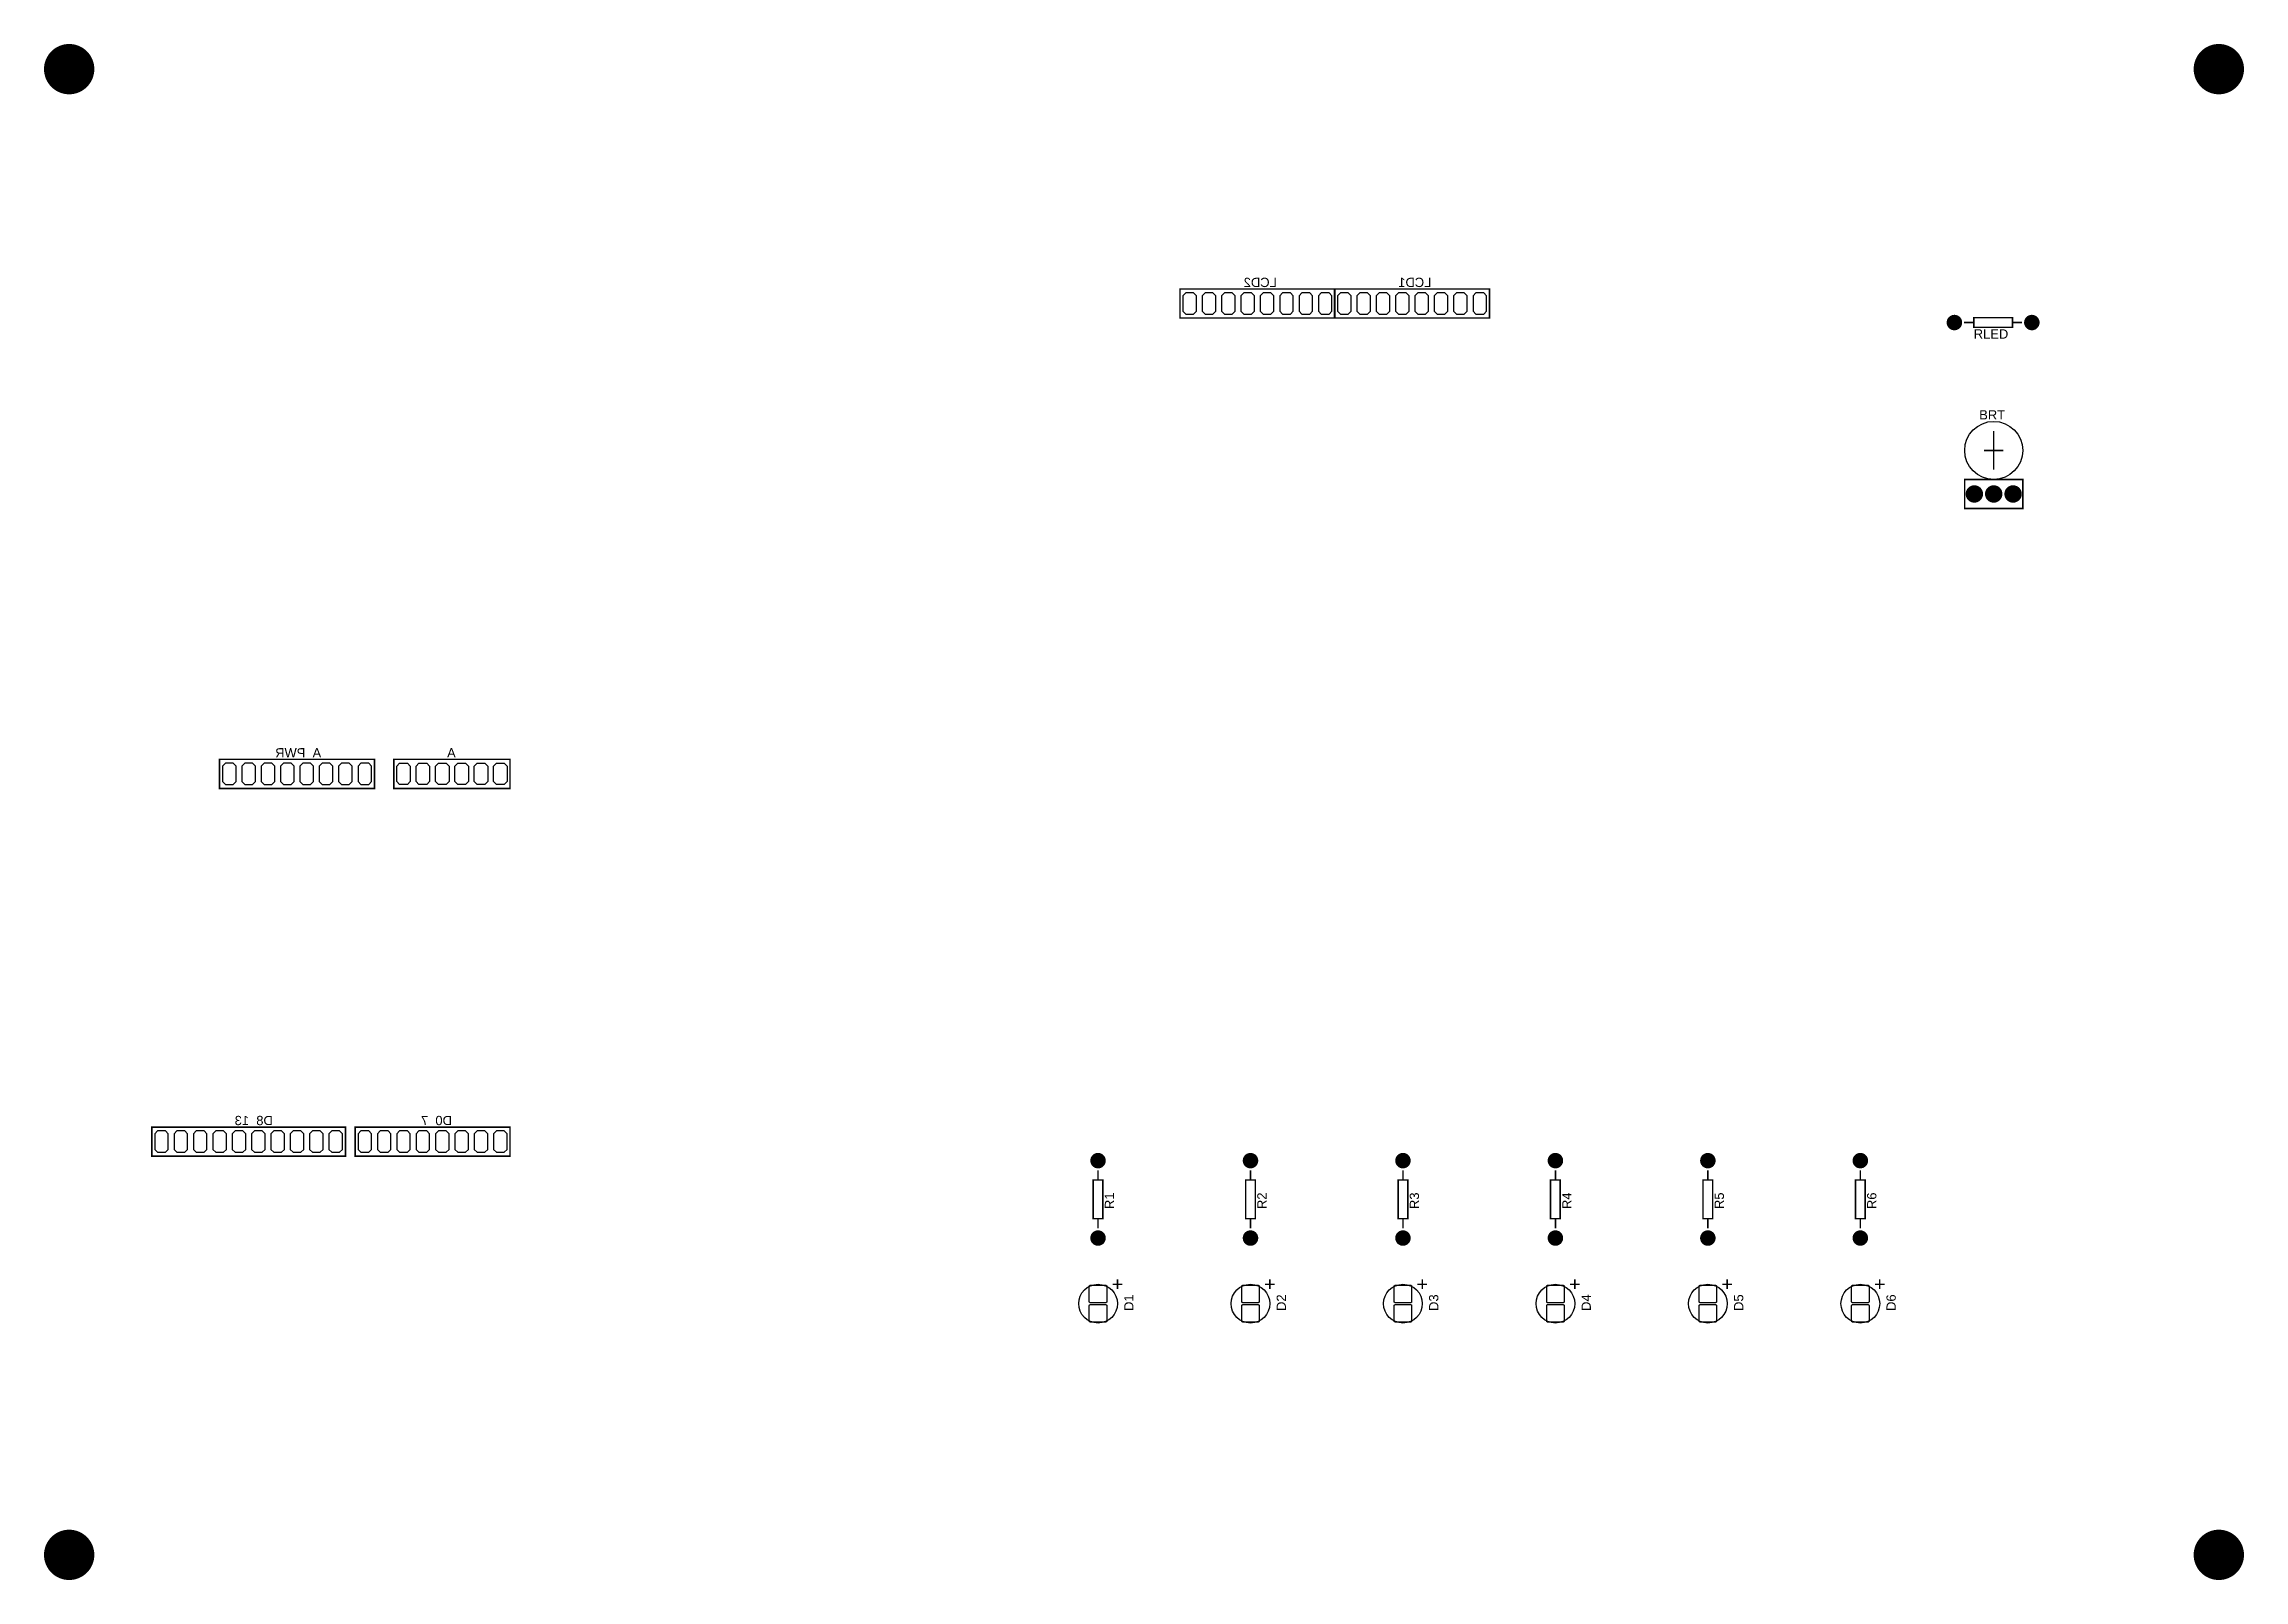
# Model space of a CAD drawing. Header units: inches. Extents: x -5.7 to 5.7, y -4 to 4.
import ezdxf

# ---------------------------------------------------------------- set-up
doc = ezdxf.new("R2010")
doc.units = ezdxf.units.IN
doc.layers.get('0').update_dxf_attribs({"linetype": 'CONTINUOUS'})

# ---------------------------------------------------------------- blocks, each defined once
blk = doc.blocks.new('EPAD')
at = {"const_width": 0.5}
blk.add_lwpolyline([(-0.25, 0, 1), (0.25, 0, 1)], format="xyb", close=True, dxfattribs=at)

msp = doc.modelspace()

# ---------------------------------------------------------------- linework, layer by layer
at = {"const_width": 0.008}
for points in [[(0.185827, 2.552559), (0.985827, 2.552559), (0.985827, 2.702559), (0.185827, 2.702559), (0.185827, 2.552559)], [(0.185827, 2.552559), (0.985827, 2.552559), (0.985827, 2.702559), (0.185827, 2.702559), (0.185827, 2.552559)], [(0.984252, 2.552559), (1.784252, 2.552559), (1.784252, 2.702559), (0.984252, 2.702559), (0.984252, 2.552559)], [(0.984252, 2.552559), (1.784252, 2.552559), (1.784252, 2.702559), (0.984252, 2.702559), (0.984252, 2.552559)], [(4.285433, 2.529134), (4.235433, 2.529134)], [(4.285433, 2.529134), (4.235433, 2.529134)], [(4.285433, 2.504134), (4.485433, 2.504134), (4.485433, 2.554134), (4.285433, 2.554134), (4.285433, 2.504134)], [(4.285433, 2.504134), (4.485433, 2.504134), (4.485433, 2.554134), (4.285433, 2.554134), (4.285433, 2.504134)], [(4.535433, 2.529134), (4.485433, 2.529134)], [(4.535433, 2.529134), (4.485433, 2.529134)], [(4.388583, 1.768307), (4.388583, 1.968307)], [(4.388583, 1.768307), (4.388583, 1.968307)], [(4.338583, 1.868307), (4.438583, 1.868307)], [(4.338583, 1.868307), (4.438583, 1.868307)], [(4.238583, 1.568307), (4.538583, 1.568307), (4.538583, 1.718307), (4.238583, 1.718307), (4.238583, 1.568307)], [(4.238583, 1.568307), (4.538583, 1.568307), (4.538583, 1.718307), (4.238583, 1.718307), (4.238583, 1.568307)], [(-4.774409, 0.12185), (-3.974409, 0.12185), (-3.974409, 0.27185), (-4.774409, 0.27185), (-4.774409, 0.12185)], [(-4.774409, 0.12185), (-3.974409, 0.12185), (-3.974409, 0.27185), (-4.774409, 0.27185), (-4.774409, 0.12185)], [(-3.874409, 0.12185), (-3.274409, 0.12185), (-3.274409, 0.27185), (-3.874409, 0.27185), (-3.874409, 0.12185)], [(-3.874409, 0.12185), (-3.274409, 0.12185), (-3.274409, 0.27185), (-3.874409, 0.27185), (-3.874409, 0.12185)], [(-5.124409, -1.77815), (-4.124409, -1.77815), (-4.124409, -1.62815), (-5.124409, -1.62815), (-5.124409, -1.77815)], [(-5.124409, -1.77815), (-4.124409, -1.77815), (-4.124409, -1.62815), (-5.124409, -1.62815), (-5.124409, -1.77815)], [(-4.074409, -1.77815), (-3.274409, -1.77815), (-3.274409, -1.62815), (-4.074409, -1.62815), (-4.074409, -1.77815)], [(-4.074409, -1.77815), (-3.274409, -1.77815), (-3.274409, -1.62815), (-4.074409, -1.62815), (-4.074409, -1.77815)], [(-0.262402, -2.101575), (-0.212402, -2.101575), (-0.212402, -1.901575), (-0.262402, -1.901575), (-0.262402, -2.101575)], [(-0.262402, -2.101575), (-0.212402, -2.101575), (-0.212402, -1.901575), (-0.262402, -1.901575), (-0.262402, -2.101575)], [(-0.237402, -1.851575), (-0.237402, -1.901575)], [(-0.237402, -1.851575), (-0.237402, -1.901575)], [(0.525, -2.101575), (0.575, -2.101575), (0.575, -1.901575), (0.525, -1.901575), (0.525, -2.101575)], [(0.525, -2.101575), (0.575, -2.101575), (0.575, -1.901575), (0.525, -1.901575), (0.525, -2.101575)], [(0.55, -1.851575), (0.55, -1.901575)], [(0.55, -1.851575), (0.55, -1.901575)], [(1.312402, -2.101575), (1.362402, -2.101575), (1.362402, -1.901575), (1.312402, -1.901575), (1.312402, -2.101575)], [(1.312402, -2.101575), (1.362402, -2.101575), (1.362402, -1.901575), (1.312402, -1.901575), (1.312402, -2.101575)], [(1.337402, -1.851575), (1.337402, -1.901575)], [(1.337402, -1.851575), (1.337402, -1.901575)], [(2.099803, -2.101575), (2.149803, -2.101575), (2.149803, -1.901575), (2.099803, -1.901575), (2.099803, -2.101575)], [(2.099803, -2.101575), (2.149803, -2.101575), (2.149803, -1.901575), (2.099803, -1.901575), (2.099803, -2.101575)], [(2.124803, -1.851575), (2.124803, -1.901575)], [(2.124803, -1.851575), (2.124803, -1.901575)], [(2.887205, -2.101575), (2.937205, -2.101575), (2.937205, -1.901575), (2.887205, -1.901575), (2.887205, -2.101575)], [(2.887205, -2.101575), (2.937205, -2.101575), (2.937205, -1.901575), (2.887205, -1.901575), (2.887205, -2.101575)], [(2.912205, -1.851575), (2.912205, -1.901575)], [(2.912205, -1.851575), (2.912205, -1.901575)], [(3.674606, -2.101575), (3.724606, -2.101575), (3.724606, -1.901575), (3.674606, -1.901575), (3.674606, -2.101575)], [(3.674606, -2.101575), (3.724606, -2.101575), (3.724606, -1.901575), (3.674606, -1.901575), (3.674606, -2.101575)], [(3.699606, -1.851575), (3.699606, -1.901575)], [(3.699606, -1.851575), (3.699606, -1.901575)], [(-0.237402, -2.101575), (-0.237402, -2.151575)], [(-0.237402, -2.101575), (-0.237402, -2.151575)], [(0.55, -2.101575), (0.55, -2.151575)], [(0.55, -2.101575), (0.55, -2.151575)], [(1.337402, -2.101575), (1.337402, -2.151575)], [(1.337402, -2.101575), (1.337402, -2.151575)], [(2.124803, -2.101575), (2.124803, -2.151575)], [(2.124803, -2.101575), (2.124803, -2.151575)], [(2.912205, -2.101575), (2.912205, -2.151575)], [(2.912205, -2.101575), (2.912205, -2.151575)], [(3.699606, -2.101575), (3.699606, -2.151575)], [(3.699606, -2.101575), (3.699606, -2.151575)], [(-0.112402, -2.440551), (-0.162402, -2.440551)], [(-0.112402, -2.440551), (-0.162402, -2.440551)], [(-0.137402, -2.415551), (-0.137402, -2.465551)], [(-0.137402, -2.415551), (-0.137402, -2.465551)], [(0.675, -2.440551), (0.625, -2.440551)], [(0.675, -2.440551), (0.625, -2.440551)], [(0.65, -2.415551), (0.65, -2.465551)], [(0.65, -2.415551), (0.65, -2.465551)], [(1.462402, -2.440551), (1.412402, -2.440551)], [(1.462402, -2.440551), (1.412402, -2.440551)], [(1.437402, -2.415551), (1.437402, -2.465551)], [(1.437402, -2.415551), (1.437402, -2.465551)], [(2.249803, -2.440551), (2.199803, -2.440551)], [(2.249803, -2.440551), (2.199803, -2.440551)], [(2.224803, -2.415551), (2.224803, -2.465551)], [(2.224803, -2.415551), (2.224803, -2.465551)], [(3.037205, -2.440551), (2.987205, -2.440551)], [(3.037205, -2.440551), (2.987205, -2.440551)], [(3.012205, -2.415551), (3.012205, -2.465551)], [(3.012205, -2.415551), (3.012205, -2.465551)], [(3.824606, -2.440551), (3.774606, -2.440551)], [(3.824606, -2.440551), (3.774606, -2.440551)], [(3.799606, -2.415551), (3.799606, -2.465551)], [(3.799606, -2.415551), (3.799606, -2.465551)]]:
    msp.add_lwpolyline(points, dxfattribs=at)
for points in [[(0.255898, 2.682559), (0.215756, 2.682559), (0.200827, 2.66763), (0.200827, 2.587488), (0.215756, 2.572559), (0.255898, 2.572559), (0.270827, 2.587488), (0.270827, 2.66763), (0.255898, 2.682559)], [(0.355898, 2.682559), (0.315756, 2.682559), (0.300827, 2.66763), (0.300827, 2.587488), (0.315756, 2.572559), (0.355898, 2.572559), (0.370827, 2.587488), (0.370827, 2.66763), (0.355898, 2.682559)], [(0.455898, 2.682559), (0.415756, 2.682559), (0.400827, 2.66763), (0.400827, 2.587488), (0.415756, 2.572559), (0.455898, 2.572559), (0.470827, 2.587488), (0.470827, 2.66763), (0.455898, 2.682559)], [(0.555898, 2.682559), (0.515756, 2.682559), (0.500827, 2.66763), (0.500827, 2.587488), (0.515756, 2.572559), (0.555898, 2.572559), (0.570827, 2.587488), (0.570827, 2.66763), (0.555898, 2.682559)], [(0.655898, 2.682559), (0.615756, 2.682559), (0.600827, 2.66763), (0.600827, 2.587488), (0.615756, 2.572559), (0.655898, 2.572559), (0.670827, 2.587488), (0.670827, 2.66763), (0.655898, 2.682559)], [(0.755898, 2.682559), (0.715756, 2.682559), (0.700827, 2.66763), (0.700827, 2.587488), (0.715756, 2.572559), (0.755898, 2.572559), (0.770827, 2.587488), (0.770827, 2.66763), (0.755898, 2.682559)], [(0.855898, 2.682559), (0.815756, 2.682559), (0.800827, 2.66763), (0.800827, 2.587488), (0.815756, 2.572559), (0.855898, 2.572559), (0.870827, 2.587488), (0.870827, 2.66763), (0.855898, 2.682559)], [(0.955898, 2.682559), (0.915756, 2.682559), (0.900827, 2.66763), (0.900827, 2.587488), (0.915756, 2.572559), (0.955898, 2.572559), (0.970827, 2.587488), (0.970827, 2.66763), (0.955898, 2.682559)], [(1.054323, 2.682559), (1.014181, 2.682559), (0.999252, 2.66763), (0.999252, 2.587488), (1.014181, 2.572559), (1.054323, 2.572559), (1.069252, 2.587488), (1.069252, 2.66763), (1.054323, 2.682559)], [(1.154323, 2.682559), (1.114181, 2.682559), (1.099252, 2.66763), (1.099252, 2.587488), (1.114181, 2.572559), (1.154323, 2.572559), (1.169252, 2.587488), (1.169252, 2.66763), (1.154323, 2.682559)], [(1.254323, 2.682559), (1.214181, 2.682559), (1.199252, 2.66763), (1.199252, 2.587488), (1.214181, 2.572559), (1.254323, 2.572559), (1.269252, 2.587488), (1.269252, 2.66763), (1.254323, 2.682559)], [(1.354323, 2.682559), (1.314181, 2.682559), (1.299252, 2.66763), (1.299252, 2.587488), (1.314181, 2.572559), (1.354323, 2.572559), (1.369252, 2.587488), (1.369252, 2.66763), (1.354323, 2.682559)], [(1.454323, 2.682559), (1.414181, 2.682559), (1.399252, 2.66763), (1.399252, 2.587488), (1.414181, 2.572559), (1.454323, 2.572559), (1.469252, 2.587488), (1.469252, 2.66763), (1.454323, 2.682559)], [(1.554323, 2.682559), (1.514181, 2.682559), (1.499252, 2.66763), (1.499252, 2.587488), (1.514181, 2.572559), (1.554323, 2.572559), (1.569252, 2.587488), (1.569252, 2.66763), (1.554323, 2.682559)], [(1.654323, 2.682559), (1.614181, 2.682559), (1.599252, 2.66763), (1.599252, 2.587488), (1.614181, 2.572559), (1.654323, 2.572559), (1.669252, 2.587488), (1.669252, 2.66763), (1.654323, 2.682559)], [(1.754323, 2.682559), (1.714181, 2.682559), (1.699252, 2.66763), (1.699252, 2.587488), (1.714181, 2.572559), (1.754323, 2.572559), (1.769252, 2.587488), (1.769252, 2.66763), (1.754323, 2.682559)], [(-4.704339, 0.25185), (-4.74448, 0.25185), (-4.759409, 0.236921), (-4.759409, 0.15678), (-4.74448, 0.14185), (-4.704339, 0.14185), (-4.689409, 0.15678), (-4.689409, 0.236921), (-4.704339, 0.25185)], [(-4.604339, 0.25185), (-4.64448, 0.25185), (-4.659409, 0.236921), (-4.659409, 0.15678), (-4.64448, 0.14185), (-4.604339, 0.14185), (-4.589409, 0.15678), (-4.589409, 0.236921), (-4.604339, 0.25185)], [(-4.504339, 0.25185), (-4.54448, 0.25185), (-4.559409, 0.236921), (-4.559409, 0.15678), (-4.54448, 0.14185), (-4.504339, 0.14185), (-4.489409, 0.15678), (-4.489409, 0.236921), (-4.504339, 0.25185)], [(-4.404339, 0.25185), (-4.44448, 0.25185), (-4.459409, 0.236921), (-4.459409, 0.15678), (-4.44448, 0.14185), (-4.404339, 0.14185), (-4.389409, 0.15678), (-4.389409, 0.236921), (-4.404339, 0.25185)], [(-4.304339, 0.25185), (-4.34448, 0.25185), (-4.359409, 0.236921), (-4.359409, 0.15678), (-4.34448, 0.14185), (-4.304339, 0.14185), (-4.289409, 0.15678), (-4.289409, 0.236921), (-4.304339, 0.25185)], [(-4.204339, 0.25185), (-4.24448, 0.25185), (-4.259409, 0.236921), (-4.259409, 0.15678), (-4.24448, 0.14185), (-4.204339, 0.14185), (-4.189409, 0.15678), (-4.189409, 0.236921), (-4.204339, 0.25185)], [(-4.104339, 0.25185), (-4.14448, 0.25185), (-4.159409, 0.236921), (-4.159409, 0.15678), (-4.14448, 0.14185), (-4.104339, 0.14185), (-4.089409, 0.15678), (-4.089409, 0.236921), (-4.104339, 0.25185)], [(-4.004339, 0.25185), (-4.04448, 0.25185), (-4.059409, 0.236921), (-4.059409, 0.15678), (-4.04448, 0.14185), (-4.004339, 0.14185), (-3.989409, 0.15678), (-3.989409, 0.236921), (-4.004339, 0.25185)], [(-3.84448, 0.25185), (-3.804339, 0.25185), (-3.789409, 0.236921), (-3.789409, 0.15678), (-3.804339, 0.14185), (-3.84448, 0.14185), (-3.859409, 0.15678), (-3.859409, 0.236921), (-3.84448, 0.25185)], [(-3.74448, 0.25185), (-3.704339, 0.25185), (-3.689409, 0.236921), (-3.689409, 0.15678), (-3.704339, 0.14185), (-3.74448, 0.14185), (-3.759409, 0.15678), (-3.759409, 0.236921), (-3.74448, 0.25185)], [(-3.64448, 0.25185), (-3.604339, 0.25185), (-3.589409, 0.236921), (-3.589409, 0.15678), (-3.604339, 0.14185), (-3.64448, 0.14185), (-3.659409, 0.15678), (-3.659409, 0.236921), (-3.64448, 0.25185)], [(-3.54448, 0.25185), (-3.504339, 0.25185), (-3.489409, 0.236921), (-3.489409, 0.15678), (-3.504339, 0.14185), (-3.54448, 0.14185), (-3.559409, 0.15678), (-3.559409, 0.236921), (-3.54448, 0.25185)], [(-3.44448, 0.25185), (-3.404339, 0.25185), (-3.389409, 0.236921), (-3.389409, 0.15678), (-3.404339, 0.14185), (-3.44448, 0.14185), (-3.459409, 0.15678), (-3.459409, 0.236921), (-3.44448, 0.25185)], [(-3.34448, 0.25185), (-3.304339, 0.25185), (-3.289409, 0.236921), (-3.289409, 0.15678), (-3.304339, 0.14185), (-3.34448, 0.14185), (-3.359409, 0.15678), (-3.359409, 0.236921), (-3.34448, 0.25185)], [(-5.054339, -1.64815), (-5.09448, -1.64815), (-5.109409, -1.663079), (-5.109409, -1.74322), (-5.09448, -1.75815), (-5.054339, -1.75815), (-5.039409, -1.74322), (-5.039409, -1.663079), (-5.054339, -1.64815)], [(-4.954339, -1.64815), (-4.99448, -1.64815), (-5.009409, -1.663079), (-5.009409, -1.74322), (-4.99448, -1.75815), (-4.954339, -1.75815), (-4.939409, -1.74322), (-4.939409, -1.663079), (-4.954339, -1.64815)], [(-4.854339, -1.64815), (-4.89448, -1.64815), (-4.909409, -1.663079), (-4.909409, -1.74322), (-4.89448, -1.75815), (-4.854339, -1.75815), (-4.839409, -1.74322), (-4.839409, -1.663079), (-4.854339, -1.64815)], [(-4.754339, -1.64815), (-4.79448, -1.64815), (-4.809409, -1.663079), (-4.809409, -1.74322), (-4.79448, -1.75815), (-4.754339, -1.75815), (-4.739409, -1.74322), (-4.739409, -1.663079), (-4.754339, -1.64815)], [(-4.654339, -1.64815), (-4.69448, -1.64815), (-4.709409, -1.663079), (-4.709409, -1.74322), (-4.69448, -1.75815), (-4.654339, -1.75815), (-4.639409, -1.74322), (-4.639409, -1.663079), (-4.654339, -1.64815)], [(-4.554339, -1.64815), (-4.59448, -1.64815), (-4.609409, -1.663079), (-4.609409, -1.74322), (-4.59448, -1.75815), (-4.554339, -1.75815), (-4.539409, -1.74322), (-4.539409, -1.663079), (-4.554339, -1.64815)], [(-4.454339, -1.64815), (-4.49448, -1.64815), (-4.509409, -1.663079), (-4.509409, -1.74322), (-4.49448, -1.75815), (-4.454339, -1.75815), (-4.439409, -1.74322), (-4.439409, -1.663079), (-4.454339, -1.64815)], [(-4.354339, -1.64815), (-4.39448, -1.64815), (-4.409409, -1.663079), (-4.409409, -1.74322), (-4.39448, -1.75815), (-4.354339, -1.75815), (-4.339409, -1.74322), (-4.339409, -1.663079), (-4.354339, -1.64815)], [(-4.254339, -1.64815), (-4.29448, -1.64815), (-4.309409, -1.663079), (-4.309409, -1.74322), (-4.29448, -1.75815), (-4.254339, -1.75815), (-4.239409, -1.74322), (-4.239409, -1.663079), (-4.254339, -1.64815)], [(-4.154339, -1.64815), (-4.19448, -1.64815), (-4.209409, -1.663079), (-4.209409, -1.74322), (-4.19448, -1.75815), (-4.154339, -1.75815), (-4.139409, -1.74322), (-4.139409, -1.663079), (-4.154339, -1.64815)], [(-4.004339, -1.64815), (-4.04448, -1.64815), (-4.059409, -1.663079), (-4.059409, -1.74322), (-4.04448, -1.75815), (-4.004339, -1.75815), (-3.989409, -1.74322), (-3.989409, -1.663079), (-4.004339, -1.64815)], [(-3.904339, -1.64815), (-3.94448, -1.64815), (-3.959409, -1.663079), (-3.959409, -1.74322), (-3.94448, -1.75815), (-3.904339, -1.75815), (-3.889409, -1.74322), (-3.889409, -1.663079), (-3.904339, -1.64815)], [(-3.804339, -1.64815), (-3.84448, -1.64815), (-3.859409, -1.663079), (-3.859409, -1.74322), (-3.84448, -1.75815), (-3.804339, -1.75815), (-3.789409, -1.74322), (-3.789409, -1.663079), (-3.804339, -1.64815)], [(-3.704339, -1.64815), (-3.74448, -1.64815), (-3.759409, -1.663079), (-3.759409, -1.74322), (-3.74448, -1.75815), (-3.704339, -1.75815), (-3.689409, -1.74322), (-3.689409, -1.663079), (-3.704339, -1.64815)], [(-3.604339, -1.64815), (-3.64448, -1.64815), (-3.659409, -1.663079), (-3.659409, -1.74322), (-3.64448, -1.75815), (-3.604339, -1.75815), (-3.589409, -1.74322), (-3.589409, -1.663079), (-3.604339, -1.64815)], [(-3.504339, -1.64815), (-3.54448, -1.64815), (-3.559409, -1.663079), (-3.559409, -1.74322), (-3.54448, -1.75815), (-3.504339, -1.75815), (-3.489409, -1.74322), (-3.489409, -1.663079), (-3.504339, -1.64815)], [(-3.404339, -1.64815), (-3.44448, -1.64815), (-3.459409, -1.663079), (-3.459409, -1.74322), (-3.44448, -1.75815), (-3.404339, -1.75815), (-3.389409, -1.74322), (-3.389409, -1.663079), (-3.404339, -1.64815)], [(-3.304339, -1.64815), (-3.34448, -1.64815), (-3.359409, -1.663079), (-3.359409, -1.74322), (-3.34448, -1.75815), (-3.304339, -1.75815), (-3.289409, -1.74322), (-3.289409, -1.663079), (-3.304339, -1.64815)], [(-0.192402, -2.450551), (-0.192402, -2.530551), (-0.192501, -2.531574), (-0.192787, -2.532519), (-0.193242, -2.533369), (-0.193847, -2.534106), (-0.194584, -2.534711), (-0.195434, -2.535165), (-0.196379, -2.535452), (-0.197402, -2.535551), (-0.277402, -2.535551), (-0.278424, -2.535452), (-0.279369, -2.535165), (-0.280219, -2.534711), (-0.280956, -2.534106), (-0.281561, -2.533369), (-0.282016, -2.532519), (-0.282302, -2.531574), (-0.282402, -2.530551), (-0.282402, -2.450551), (-0.282302, -2.449529), (-0.282016, -2.448583), (-0.281561, -2.447733), (-0.280956, -2.446996), (-0.280219, -2.446392), (-0.279369, -2.445937), (-0.278424, -2.445651), (-0.277402, -2.445551), (-0.197402, -2.445551), (-0.196379, -2.445651), (-0.195434, -2.445937), (-0.194584, -2.446392), (-0.193847, -2.446996), (-0.193242, -2.447733), (-0.192787, -2.448583), (-0.192501, -2.449529), (-0.192402, -2.450551)], [(0.595, -2.450551), (0.595, -2.530551), (0.5949, -2.531574), (0.594614, -2.532519), (0.594159, -2.533369), (0.593555, -2.534106), (0.592818, -2.534711), (0.591968, -2.535165), (0.591022, -2.535452), (0.59, -2.535551), (0.51, -2.535551), (0.508978, -2.535452), (0.508032, -2.535165), (0.507182, -2.534711), (0.506445, -2.534106), (0.505841, -2.533369), (0.505386, -2.532519), (0.5051, -2.531574), (0.505, -2.530551), (0.505, -2.450551), (0.5051, -2.449529), (0.505386, -2.448583), (0.505841, -2.447733), (0.506445, -2.446996), (0.507182, -2.446392), (0.508032, -2.445937), (0.508978, -2.445651), (0.51, -2.445551), (0.59, -2.445551), (0.591022, -2.445651), (0.591968, -2.445937), (0.592818, -2.446392), (0.593555, -2.446996), (0.594159, -2.447733), (0.594614, -2.448583), (0.5949, -2.449529), (0.595, -2.450551)], [(1.382402, -2.450551), (1.382402, -2.530551), (1.382302, -2.531574), (1.382016, -2.532519), (1.381561, -2.533369), (1.380956, -2.534106), (1.380219, -2.534711), (1.379369, -2.535165), (1.378424, -2.535452), (1.377402, -2.535551), (1.297402, -2.535551), (1.296379, -2.535452), (1.295434, -2.535165), (1.294584, -2.534711), (1.293847, -2.534106), (1.293242, -2.533369), (1.292787, -2.532519), (1.292501, -2.531574), (1.292402, -2.530551), (1.292402, -2.450551), (1.292501, -2.449529), (1.292787, -2.448583), (1.293242, -2.447733), (1.293847, -2.446996), (1.294584, -2.446392), (1.295434, -2.445937), (1.296379, -2.445651), (1.297402, -2.445551), (1.377402, -2.445551), (1.378424, -2.445651), (1.379369, -2.445937), (1.380219, -2.446392), (1.380956, -2.446996), (1.381561, -2.447733), (1.382016, -2.448583), (1.382302, -2.449529), (1.382402, -2.450551)], [(2.169803, -2.450551), (2.169803, -2.530551), (2.169704, -2.531574), (2.169417, -2.532519), (2.168963, -2.533369), (2.168358, -2.534106), (2.167621, -2.534711), (2.166771, -2.535165), (2.165826, -2.535452), (2.164803, -2.535551), (2.084803, -2.535551), (2.083781, -2.535452), (2.082835, -2.535165), (2.081985, -2.534711), (2.081248, -2.534106), (2.080644, -2.533369), (2.080189, -2.532519), (2.079903, -2.531574), (2.079803, -2.530551), (2.079803, -2.450551), (2.079903, -2.449529), (2.080189, -2.448583), (2.080644, -2.447733), (2.081248, -2.446996), (2.081985, -2.446392), (2.082835, -2.445937), (2.083781, -2.445651), (2.084803, -2.445551), (2.164803, -2.445551), (2.165826, -2.445651), (2.166771, -2.445937), (2.167621, -2.446392), (2.168358, -2.446996), (2.168963, -2.447733), (2.169417, -2.448583), (2.169704, -2.449529), (2.169803, -2.450551)], [(2.957205, -2.450551), (2.957205, -2.530551), (2.957105, -2.531574), (2.956819, -2.532519), (2.956364, -2.533369), (2.955759, -2.534106), (2.955022, -2.534711), (2.954172, -2.535165), (2.953227, -2.535452), (2.952205, -2.535551), (2.872205, -2.535551), (2.871182, -2.535452), (2.870237, -2.535165), (2.869387, -2.534711), (2.86865, -2.534106), (2.868045, -2.533369), (2.867591, -2.532519), (2.867304, -2.531574), (2.867205, -2.530551), (2.867205, -2.450551), (2.867304, -2.449529), (2.867591, -2.448583), (2.868045, -2.447733), (2.86865, -2.446996), (2.869387, -2.446392), (2.870237, -2.445937), (2.871182, -2.445651), (2.872205, -2.445551), (2.952205, -2.445551), (2.953227, -2.445651), (2.954172, -2.445937), (2.955022, -2.446392), (2.955759, -2.446996), (2.956364, -2.447733), (2.956819, -2.448583), (2.957105, -2.449529), (2.957205, -2.450551)], [(3.744606, -2.450551), (3.744606, -2.530551), (3.744507, -2.531574), (3.74422, -2.532519), (3.743766, -2.533369), (3.743161, -2.534106), (3.742424, -2.534711), (3.741574, -2.535165), (3.740629, -2.535452), (3.739606, -2.535551), (3.659606, -2.535551), (3.658584, -2.535452), (3.657639, -2.535165), (3.656789, -2.534711), (3.656052, -2.534106), (3.655447, -2.533369), (3.654992, -2.532519), (3.654706, -2.531574), (3.654606, -2.530551), (3.654606, -2.450551), (3.654706, -2.449529), (3.654992, -2.448583), (3.655447, -2.447733), (3.656052, -2.446996), (3.656789, -2.446392), (3.657639, -2.445937), (3.658584, -2.445651), (3.659606, -2.445551), (3.739606, -2.445551), (3.740629, -2.445651), (3.741574, -2.445937), (3.742424, -2.446392), (3.743161, -2.446996), (3.743766, -2.447733), (3.74422, -2.448583), (3.744507, -2.449529), (3.744606, -2.450551)], [(-0.192402, -2.550551), (-0.192402, -2.630551), (-0.192501, -2.631574), (-0.192787, -2.632519), (-0.193242, -2.633369), (-0.193847, -2.634106), (-0.194584, -2.634711), (-0.195434, -2.635165), (-0.196379, -2.635452), (-0.197402, -2.635551), (-0.277402, -2.635551), (-0.278424, -2.635452), (-0.279369, -2.635165), (-0.280219, -2.634711), (-0.280956, -2.634106), (-0.281561, -2.633369), (-0.282016, -2.632519), (-0.282302, -2.631574), (-0.282402, -2.630551), (-0.282402, -2.550551), (-0.282302, -2.549529), (-0.282016, -2.548583), (-0.281561, -2.547733), (-0.280956, -2.546996), (-0.280219, -2.546392), (-0.279369, -2.545937), (-0.278424, -2.545651), (-0.277402, -2.545551), (-0.197402, -2.545551), (-0.196379, -2.545651), (-0.195434, -2.545937), (-0.194584, -2.546392), (-0.193847, -2.546996), (-0.193242, -2.547733), (-0.192787, -2.548583), (-0.192501, -2.549529), (-0.192402, -2.550551)], [(0.595, -2.550551), (0.595, -2.630551), (0.5949, -2.631574), (0.594614, -2.632519), (0.594159, -2.633369), (0.593555, -2.634106), (0.592818, -2.634711), (0.591968, -2.635165), (0.591022, -2.635452), (0.59, -2.635551), (0.51, -2.635551), (0.508978, -2.635452), (0.508032, -2.635165), (0.507182, -2.634711), (0.506445, -2.634106), (0.505841, -2.633369), (0.505386, -2.632519), (0.5051, -2.631574), (0.505, -2.630551), (0.505, -2.550551), (0.5051, -2.549529), (0.505386, -2.548583), (0.505841, -2.547733), (0.506445, -2.546996), (0.507182, -2.546392), (0.508032, -2.545937), (0.508978, -2.545651), (0.51, -2.545551), (0.59, -2.545551), (0.591022, -2.545651), (0.591968, -2.545937), (0.592818, -2.546392), (0.593555, -2.546996), (0.594159, -2.547733), (0.594614, -2.548583), (0.5949, -2.549529), (0.595, -2.550551)], [(1.382402, -2.550551), (1.382402, -2.630551), (1.382302, -2.631574), (1.382016, -2.632519), (1.381561, -2.633369), (1.380956, -2.634106), (1.380219, -2.634711), (1.379369, -2.635165), (1.378424, -2.635452), (1.377402, -2.635551), (1.297402, -2.635551), (1.296379, -2.635452), (1.295434, -2.635165), (1.294584, -2.634711), (1.293847, -2.634106), (1.293242, -2.633369), (1.292787, -2.632519), (1.292501, -2.631574), (1.292402, -2.630551), (1.292402, -2.550551), (1.292501, -2.549529), (1.292787, -2.548583), (1.293242, -2.547733), (1.293847, -2.546996), (1.294584, -2.546392), (1.295434, -2.545937), (1.296379, -2.545651), (1.297402, -2.545551), (1.377402, -2.545551), (1.378424, -2.545651), (1.379369, -2.545937), (1.380219, -2.546392), (1.380956, -2.546996), (1.381561, -2.547733), (1.382016, -2.548583), (1.382302, -2.549529), (1.382402, -2.550551)], [(2.169803, -2.550551), (2.169803, -2.630551), (2.169704, -2.631574), (2.169417, -2.632519), (2.168963, -2.633369), (2.168358, -2.634106), (2.167621, -2.634711), (2.166771, -2.635165), (2.165826, -2.635452), (2.164803, -2.635551), (2.084803, -2.635551), (2.083781, -2.635452), (2.082835, -2.635165), (2.081985, -2.634711), (2.081248, -2.634106), (2.080644, -2.633369), (2.080189, -2.632519), (2.079903, -2.631574), (2.079803, -2.630551), (2.079803, -2.550551), (2.079903, -2.549529), (2.080189, -2.548583), (2.080644, -2.547733), (2.081248, -2.546996), (2.081985, -2.546392), (2.082835, -2.545937), (2.083781, -2.545651), (2.084803, -2.545551), (2.164803, -2.545551), (2.165826, -2.545651), (2.166771, -2.545937), (2.167621, -2.546392), (2.168358, -2.546996), (2.168963, -2.547733), (2.169417, -2.548583), (2.169704, -2.549529), (2.169803, -2.550551)], [(2.957205, -2.550551), (2.957205, -2.630551), (2.957105, -2.631574), (2.956819, -2.632519), (2.956364, -2.633369), (2.955759, -2.634106), (2.955022, -2.634711), (2.954172, -2.635165), (2.953227, -2.635452), (2.952205, -2.635551), (2.872205, -2.635551), (2.871182, -2.635452), (2.870237, -2.635165), (2.869387, -2.634711), (2.86865, -2.634106), (2.868045, -2.633369), (2.867591, -2.632519), (2.867304, -2.631574), (2.867205, -2.630551), (2.867205, -2.550551), (2.867304, -2.549529), (2.867591, -2.548583), (2.868045, -2.547733), (2.86865, -2.546996), (2.869387, -2.546392), (2.870237, -2.545937), (2.871182, -2.545651), (2.872205, -2.545551), (2.952205, -2.545551), (2.953227, -2.545651), (2.954172, -2.545937), (2.955022, -2.546392), (2.955759, -2.546996), (2.956364, -2.547733), (2.956819, -2.548583), (2.957105, -2.549529), (2.957205, -2.550551)], [(3.744606, -2.550551), (3.744606, -2.630551), (3.744507, -2.631574), (3.74422, -2.632519), (3.743766, -2.633369), (3.743161, -2.634106), (3.742424, -2.634711), (3.741574, -2.635165), (3.740629, -2.635452), (3.739606, -2.635551), (3.659606, -2.635551), (3.658584, -2.635452), (3.657639, -2.635165), (3.656789, -2.634711), (3.656052, -2.634106), (3.655447, -2.633369), (3.654992, -2.632519), (3.654706, -2.631574), (3.654606, -2.630551), (3.654606, -2.550551), (3.654706, -2.549529), (3.654992, -2.548583), (3.655447, -2.547733), (3.656052, -2.546996), (3.656789, -2.546392), (3.657639, -2.545937), (3.658584, -2.545651), (3.659606, -2.545551), (3.739606, -2.545551), (3.740629, -2.545651), (3.741574, -2.545937), (3.742424, -2.546392), (3.743161, -2.546996), (3.743766, -2.547733), (3.74422, -2.548583), (3.744507, -2.549529), (3.744606, -2.550551)]]:
    msp.add_lwpolyline(points, close=True)
for centre, radius in [((4.388583, 1.868307), 0.15), ((4.388583, 1.868307), 0.15), ((-0.237402, -2.540551), 0.1), ((-0.237402, -2.540551), 0.1), ((0.55, -2.540551), 0.1), ((0.55, -2.540551), 0.1), ((1.337402, -2.540551), 0.1), ((1.337402, -2.540551), 0.1), ((2.124803, -2.540551), 0.1), ((2.124803, -2.540551), 0.1), ((2.912205, -2.540551), 0.1), ((2.912205, -2.540551), 0.1), ((3.699606, -2.540551), 0.1), ((3.699606, -2.540551), 0.1), ((-0.237402, -2.540551), 0), ((-0.237402, -2.540551), 0), ((0.55, -2.540551), 0), ((0.55, -2.540551), 0), ((1.337402, -2.540551), 0), ((1.337402, -2.540551), 0), ((2.124803, -2.540551), 0), ((2.124803, -2.540551), 0), ((2.912205, -2.540551), 0), ((2.912205, -2.540551), 0), ((3.699606, -2.540551), 0), ((3.699606, -2.540551), 0)]:
    msp.add_circle(centre, radius)

# ---------------------------------------------------------------- block references
for p, xscale, yscale in [((-5.551181, 3.838583), 0.26, 0.26), ((5.551181, 3.838583), 0.26, 0.26), ((4.185433, 2.529134), 0.08, 0.08), ((4.585433, 2.529134), 0.08, 0.08), ((4.288583, 1.643307), 0.09, 0.09), ((4.388583, 1.643307), 0.09, 0.09), ((4.488583, 1.643307), 0.09, 0.09), ((-0.237402, -1.801575), 0.08, 0.08), ((0.55, -1.801575), 0.08, 0.08), ((1.337402, -1.801575), 0.08, 0.08), ((2.124803, -1.801575), 0.08, 0.08), ((2.912205, -1.801575), 0.08, 0.08), ((3.699606, -1.801575), 0.08, 0.08), ((-0.237402, -2.201575), 0.08, 0.08), ((0.55, -2.201575), 0.08, 0.08), ((1.337402, -2.201575), 0.08, 0.08), ((2.124803, -2.201575), 0.08, 0.08), ((2.912205, -2.201575), 0.08, 0.08), ((3.699606, -2.201575), 0.08, 0.08), ((-5.551181, -3.838583), 0.26, 0.26), ((5.551181, -3.838583), 0.26, 0.26)]:
    msp.add_blockref('EPAD', p, dxfattribs=dict(xscale=xscale, yscale=yscale))

# ---------------------------------------------------------------- texts
at = {"text_generation_flag": 2, "width": 1.041667}
for s, p in [('LCD2', (0.685827, 2.712559)), ('LCD2', (0.685827, 2.712559)), ('LCD1', (1.484252, 2.712559)), ('LCD1', (1.484252, 2.712559)), ('A_PWR', (-4.249409, 0.28185)), ('A_PWR', (-4.249409, 0.28185)), ('D8_13', (-4.499409, -1.61815)), ('D8_13', (-4.499409, -1.61815)), ('D0_7', (-3.574409, -1.61815)), ('D0_7', (-3.574409, -1.61815))]:
    msp.add_text(s, height=0.048, dxfattribs=at).set_placement(p)
at = {"width": 1.041667}
for s, p in [('RLED', (4.285433, 2.446134)), ('RLED', (4.285433, 2.446134)), ('BRT', (4.313583, 2.028307)), ('BRT', (4.313583, 2.028307)), ('A', (-3.599409, 0.28185)), ('A', (-3.599409, 0.28185))]:
    msp.add_text(s, height=0.048, dxfattribs=at).set_placement(p)
for s, p in [('R1', (-0.154402, -2.051575)), ('R1', (-0.154402, -2.051575)), ('R2', (0.633, -2.051575)), ('R2', (0.633, -2.051575)), ('R3', (1.420402, -2.051575)), ('R3', (1.420402, -2.051575)), ('R4', (2.207803, -2.051575)), ('R4', (2.207803, -2.051575)), ('R5', (2.995205, -2.051575)), ('R5', (2.995205, -2.051575)), ('R6', (3.782606, -2.051575)), ('R6', (3.782606, -2.051575)), ('D1', (-0.054402, -2.578051)), ('D1', (-0.054402, -2.578051)), ('D2', (0.733, -2.578051)), ('D2', (0.733, -2.578051)), ('D3', (1.520402, -2.578051)), ('D3', (1.520402, -2.578051)), ('D4', (2.307803, -2.578051)), ('D4', (2.307803, -2.578051)), ('D5', (3.095205, -2.578051)), ('D5', (3.095205, -2.578051)), ('D6', (3.882606, -2.578051)), ('D6', (3.882606, -2.578051))]:
    msp.add_text(s, height=0.048, rotation=90, dxfattribs=at).set_placement(p)

doc.saveas('drawing.dxf')
